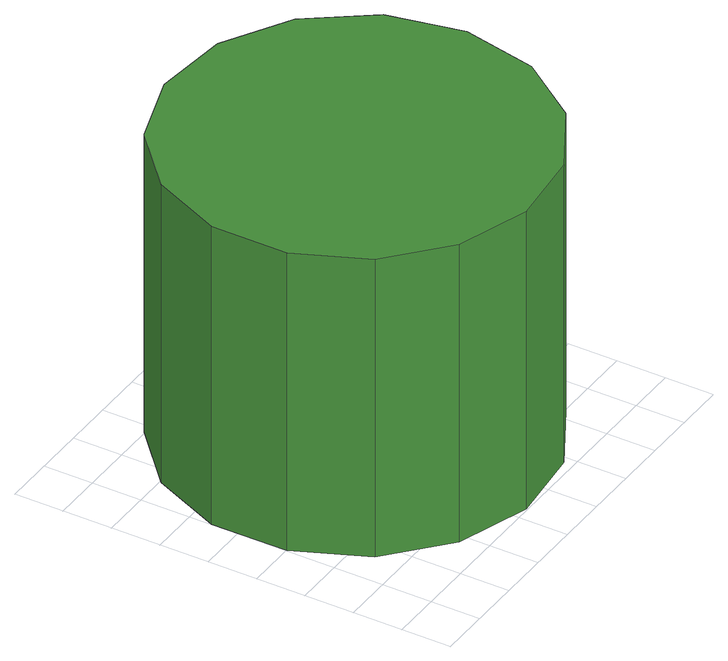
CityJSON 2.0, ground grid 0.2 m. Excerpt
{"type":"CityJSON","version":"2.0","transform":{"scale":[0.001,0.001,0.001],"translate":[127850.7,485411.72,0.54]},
"CityObjects":{
"tree1":{"type":"SolitaryVegetationObject","attributes":{"function":"something"},"geometry":[{"type":"MultiSurface","lod":"1","boundaries":[[[0,1,2,3,4,5,6,7,8,9,10,11,12,13,14]],[[15,16,17,18,19,20,21,22,23,24,25,26,27,28,29]],[[0,29,28,1]],[[1,28,27,2]],[[2,27,26,3]],[[3,26,25,4]],[[4,25,24,5]],[[5,24,23,6]],[[6,23,22,7]],[[7,22,21,8]],[[8,21,20,9]],[[9,20,19,10]],[[10,19,18,11]],[[11,18,17,12]],[[12,17,16,13]],[[13,16,15,14]],[[14,15,29,0]]]}]}
},
"vertices":[
[1493,755,1291],[1428,1061,1291],[1244,1314,1291],[973,1471,1291],[661,1504,1291],[364,1407,1291],[131,1197,1291],[4,911,1291],[4,598,1291],[131,312,1291],[364,103,1291],[661,6,1291],[973,39,1291],[1244,195,1291],[1428,448,1291],[1428,448,1],[1244,195,1],[973,39,1],[661,6,1],[364,103,1],[131,312,1],[4,598,1],[4,911,1],[131,1197,1],[364,1407,1],[661,1504,1],[973,1471,1],[1244,1314,1],[1428,1061,1],[1493,755,1]
]}
